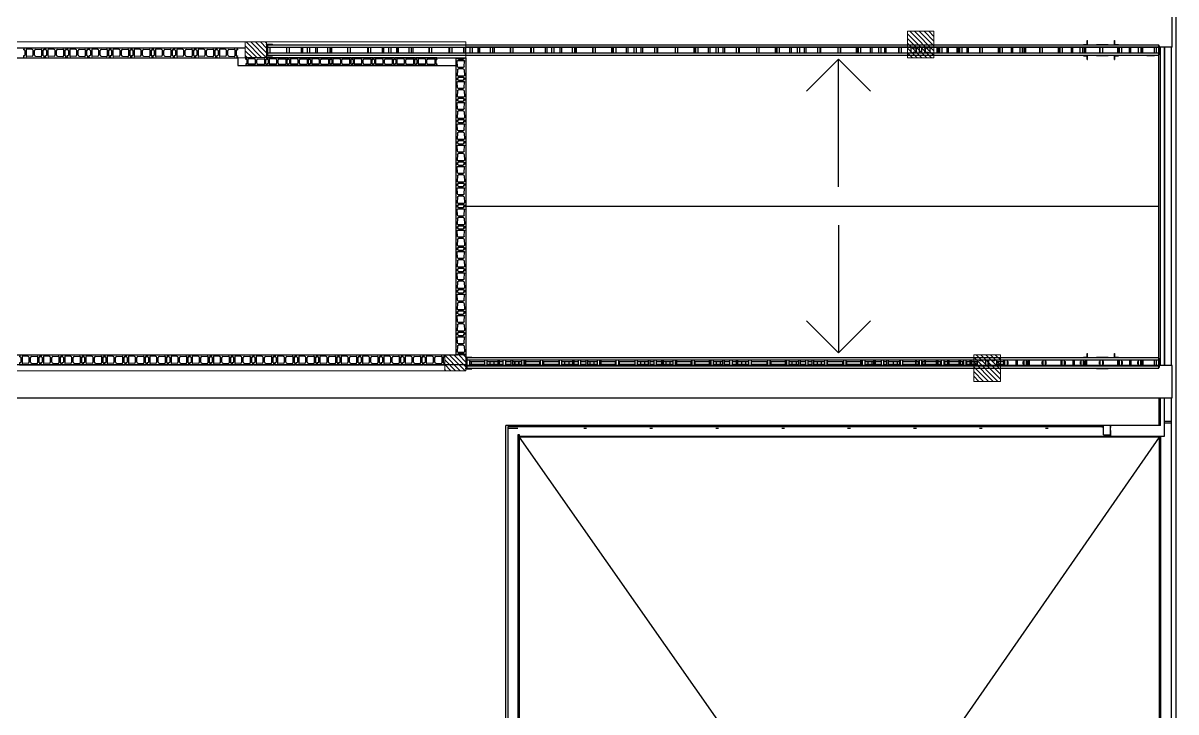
# Model space of a CAD drawing. Header units: millimetres. Extents: x 31.6 to 129.3, y 99 to 163.2.
# Drawn here: x 107.31 to 128.99, y 111.99 to 124.94 of the extents above; entities that cross this region are included whole.
import ezdxf

# ---------------------------------------------------------------- set-up
doc = ezdxf.new("R2010")
doc.units = ezdxf.units.MM
for name, color, linetype in [('ARQ - CARP', 253, 'Continuous'), ('BLOCK 014', 7, 'Continuous'), ('c-h', 7, 'Continuous'), ('muro', 7, 'Continuous')]:
    doc.layers.add(name, color=color, linetype=linetype)
doc.layers.add('VIGAS', color=7, linetype='Continuous', lineweight=9)

# ---------------------------------------------------------------- blocks, each defined once
blk = doc.blocks.new('BLOQUE H° 14X19X33 COMUN PLANTA')
for p, q in [((0, 0.14), (0, 0.132092)), ((0.39, 0.14), (0, 0.14)), ((0, 0.132092), (0, 0.132092)), ((0, 0.118434), (0, 0.110526)), ((0, 0.118434), (0, 0.118434)), ((0.011053, 0.110526), (0, 0.110526)), ((0, 0.029474), (0, 0.021566)), ((0.011053, 0.029474), (0, 0.029474)), ((0, 0.021566), (0, 0.021566)), ((0, 0.007908), (0, 0)), ((0, 0.007908), (0, 0.007908)), ((0.39, 0), (0, 0)), ((0.003684, 0.128408), (0.003684, 0.122118)), ((0.003684, 0.011592), (0.003684, 0.017882)), ((0.018421, 0.103158), (0.018421, 0.036842)), ((0.038421, 0.113815), (0.038421, 0.026185)), ((0.169455, 0.116715), (0.046175, 0.121173)), ((0.169455, 0.023285), (0.046175, 0.018827)), ((0.183421, 0.038002), (0.183421, 0.101998)), ((0.206579, 0.038002), (0.206579, 0.101998)), ((0.220545, 0.116715), (0.343825, 0.121173)), ((0.220545, 0.023285), (0.343825, 0.018827)), ((0.351579, 0.113815), (0.351579, 0.026185)), ((0.371579, 0.103158), (0.371579, 0.036842)), ((0.378947, 0.110526), (0.39, 0.110526)), ((0.378947, 0.029474), (0.39, 0.029474)), ((0.386316, 0.128408), (0.386316, 0.122118)), ((0.386316, 0.011592), (0.386316, 0.017882)), ((0.39, 0.14), (0.39, 0.132092)), ((0.39, 0.132092), (0.39, 0.132092)), ((0.39, 0.118434), (0.39, 0.110526)), ((0.39, 0.118434), (0.39, 0.118434)), ((0.39, 0.029474), (0.39, 0.021566)), ((0.39, 0.021566), (0.39, 0.021566)), ((0.39, 0.007908), (0.39, 0)), ((0.39, 0.007908), (0.39, 0.007908))]:
    blk.add_line(p, q)
for centre, radius, start, end in [((0, 0.128408), 0.003684, 0, 90), ((0, 0.122118), 0.003684, 270, 0), ((0, 0.017882), 0.003684, 0, 90), ((0, 0.011592), 0.003684, 270, 0), ((0.011053, 0.103158), 0.007368, 0, 90), ((0.011053, 0.036842), 0.007368, 270, 0), ((0.045789, 0.113815), 0.007368, 87.002127, 180), ((0.045789, 0.026185), 0.007368, 180, 272.997873), ((0.168684, 0.101998), 0.014737, 0, 87.002127), ((0.168684, 0.038002), 0.014737, 272.997873, 0), ((0.221316, 0.101998), 0.014737, 92.997873, 180), ((0.221316, 0.038002), 0.014737, 180, 267.002127), ((0.344211, 0.113815), 0.007368, 0, 92.997873), ((0.344211, 0.026185), 0.007368, 267.002127, 0), ((0.378947, 0.103158), 0.007368, 90, 180), ((0.378947, 0.036842), 0.007368, 180, 270), ((0.39, 0.128408), 0.003684, 90, 180), ((0.39, 0.122118), 0.003684, 180, 270), ((0.39, 0.017882), 0.003684, 90, 180), ((0.39, 0.011592), 0.003684, 180, 270)]:
    blk.add_arc(centre, radius, start, end)
blk = doc.blocks.new('BLOQUE H° 19X19X39 COMUN PLANTA')
for p, q in [((0, -0.010732), (0, 0)), ((0.39, 0), (0, 0)), ((0.39, -0.010732), (0.39, 0)), ((0, -0.010732), (0, -0.010732)), ((0, -0.04), (0, -0.029268)), ((0, -0.029268), (0, -0.029268)), ((0.015, -0.04), (0, -0.04)), ((0, -0.160732), (0, -0.15)), ((0.015, -0.15), (0, -0.15)), ((0, -0.160732), (0, -0.160732)), ((0, -0.19), (0, -0.179268)), ((0, -0.179268), (0, -0.179268)), ((0.39, -0.19), (0, -0.19)), ((0.005, -0.015732), (0.005, -0.024268)), ((0.005, -0.174268), (0.005, -0.165732)), ((0.025, -0.14), (0.025, -0.05)), ((0.05, -0.154463), (0.05, -0.035537)), ((0.163546, -0.031601), (0.060523, -0.025551)), ((0.163546, -0.158399), (0.060523, -0.164449)), ((0.1825, -0.051574), (0.1825, -0.138426)), ((0.2075, -0.051574), (0.2075, -0.138426)), ((0.226454, -0.031601), (0.329477, -0.025551)), ((0.226454, -0.158399), (0.329477, -0.164449)), ((0.34, -0.154463), (0.34, -0.035537)), ((0.365, -0.14), (0.365, -0.05)), ((0.375, -0.04), (0.39, -0.04)), ((0.375, -0.15), (0.39, -0.15)), ((0.385, -0.015732), (0.385, -0.024268)), ((0.385, -0.174268), (0.385, -0.165732)), ((0.39, -0.010732), (0.39, -0.010732)), ((0.39, -0.04), (0.39, -0.029268)), ((0.39, -0.029268), (0.39, -0.029268)), ((0.39, -0.160732), (0.39, -0.15)), ((0.39, -0.160732), (0.39, -0.160732)), ((0.39, -0.19), (0.39, -0.179268)), ((0.39, -0.179268), (0.39, -0.179268))]:
    blk.add_line(p, q)
for centre, radius, start, end in [((0, -0.015732), 0.005, 0, 90), ((0, -0.024268), 0.005, 270, 0), ((0, -0.165732), 0.005, 0, 90), ((0, -0.174268), 0.005, 270, 0), ((0.015, -0.05), 0.01, 0, 90), ((0.015, -0.14), 0.01, 270, 0), ((0.06, -0.035537), 0.01, 87.002127, 180), ((0.06, -0.154463), 0.01, 180, 272.997873), ((0.1625, -0.051574), 0.02, 0, 87.002127), ((0.1625, -0.138426), 0.02, 272.997873, 0), ((0.2275, -0.051574), 0.02, 92.997873, 180), ((0.2275, -0.138426), 0.02, 180, 267.002127), ((0.33, -0.035537), 0.01, 0, 92.997873), ((0.33, -0.154463), 0.01, 267.002127, 0), ((0.375, -0.05), 0.01, 90, 180), ((0.375, -0.14), 0.01, 180, 270), ((0.39, -0.015732), 0.005, 90, 180), ((0.39, -0.024268), 0.005, 180, 270), ((0.39, -0.165732), 0.005, 90, 180), ((0.39, -0.174268), 0.005, 180, 270)]:
    blk.add_arc(centre, radius, start, end)
blk = doc.blocks.new('V18-2')
for p, q in [((0.2, 0.0579), (0.31, 0.0579)), ((0.2, 0.05), (0.2, 0.0579)), ((0.2, 0.05), (0.31, 0.05)), ((0.225, 0.048), (13.23, 0.048)), ((0.225, -0.152), (0.225, 0.048)), ((0.225, 0.003), (13.23, 0.003)), ((0.27, -0.107), (0.27, 0.003)), ((0.305003, 0.048), (0.305003, 0.04804)), ((0.31, 0.05), (0.31, 0.0579)), ((0.455001, 0.048), (0.455001, 0.04804)), ((0.5525, -0.107), (0.5525, 0.003)), ((0.5975, -0.107), (0.5975, 0.003)), ((0.804315, -0.107), (0.804315, 0.003)), ((0.806537, -0.107), (0.806537, 0.003)), ((0.833886, -0.107), (0.833886, 0.003)), ((0.9025, -0.107), (0.9025, 0.003)), ((0.9475, -0.107), (0.9475, 0.003)), ((1.050456, -0.107), (1.050456, 0.003)), ((1.052678, -0.107), (1.052678, 0.003)), ((1.080027, -0.107), (1.080027, 0.003)), ((1.2525, -0.107), (1.2525, 0.003)), ((1.2975, -0.107), (1.2975, 0.003)), ((1.298819, -0.107), (1.298819, 0.003)), ((1.326168, -0.107), (1.326168, 0.003)), ((1.59, 0.048), (1.59, 0.04804)), ((1.5998, -0.107), (1.5998, 0.003)), ((1.6025, -0.107), (1.6025, 0.003)), ((1.6475, -0.107), (1.6475, 0.003)), ((1.77, 0.048), (1.77, 0.04804)), ((1.953927, -0.107), (1.953927, 0.003)), ((1.956103, -0.107), (1.956103, 0.003)), ((1.95875, -0.107), (1.95875, 0.003)), ((2.00375, -0.107), (2.00375, 0.003)), ((2.206908, -0.107), (2.206908, 0.003)), ((2.209084, -0.107), (2.209084, 0.003)), ((2.236949, -0.107), (2.236949, 0.003)), ((2.315, -0.107), (2.315, 0.003)), ((2.36, -0.107), (2.36, 0.003)), ((2.459889, -0.107), (2.459889, 0.003)), ((2.462065, -0.107), (2.462065, 0.003)), ((2.489929, -0.107), (2.489929, 0.003)), ((2.67125, -0.107), (2.67125, 0.003)), ((2.71625, -0.107), (2.71625, 0.003)), ((2.74291, -0.107), (2.74291, 0.003)), ((3.015, 0.048), (3.015, 0.04804)), ((3.0248, -0.107), (3.0248, 0.003)), ((3.0275, -0.107), (3.0275, 0.003)), ((3.0725, -0.107), (3.0725, 0.003)), ((3.195, 0.048), (3.195, 0.04804)), ((3.378927, -0.107), (3.378927, 0.003)), ((3.381103, -0.107), (3.381103, 0.003)), ((3.38375, -0.107), (3.38375, 0.003)), ((3.42875, -0.107), (3.42875, 0.003)), ((3.631908, -0.107), (3.631908, 0.003)), ((3.634084, -0.107), (3.634084, 0.003)), ((3.661949, -0.107), (3.661949, 0.003)), ((3.74, -0.107), (3.74, 0.003)), ((3.785, -0.107), (3.785, 0.003)), ((3.884889, -0.107), (3.884889, 0.003)), ((3.887065, -0.107), (3.887065, 0.003)), ((3.914929, -0.107), (3.914929, 0.003)), ((4.09625, -0.107), (4.09625, 0.003)), ((4.14125, -0.107), (4.14125, 0.003)), ((4.16791, -0.107), (4.16791, 0.003)), ((4.425, 0.048), (4.425, 0.04804)), ((4.4498, -0.107), (4.4498, 0.003)), ((4.4525, -0.107), (4.4525, 0.003)), ((4.4975, -0.107), (4.4975, 0.003)), ((4.525, 0.048), (4.525, 0.04804)), ((4.776612, -0.107), (4.776612, 0.003)), ((4.80454, -0.107), (4.80454, 0.003)), ((4.80671, -0.107), (4.80671, 0.003)), ((4.80875, -0.107), (4.80875, 0.003)), ((4.85375, -0.107), (4.85375, 0.003)), ((5.030909, -0.107), (5.030909, 0.003)), ((5.058838, -0.107), (5.058838, 0.003)), ((5.061008, -0.107), (5.061008, 0.003)), ((5.165, -0.107), (5.165, 0.003)), ((5.21, -0.107), (5.21, 0.003)), ((5.285206, -0.107), (5.285206, 0.003)), ((5.313135, -0.107), (5.313135, 0.003)), ((5.315305, -0.107), (5.315305, 0.003)), ((5.52125, -0.107), (5.52125, 0.003)), ((5.56625, -0.107), (5.56625, 0.003)), ((5.567432, -0.107), (5.567432, 0.003)), ((5.569602, -0.107), (5.569602, 0.003)), ((5.755, 0.048), (5.755, 0.04804)), ((5.8775, -0.107), (5.8775, 0.003)), ((5.9225, -0.107), (5.9225, 0.003)), ((5.9252, -0.107), (5.9252, 0.003)), ((5.935, 0.048), (5.935, 0.04804)), ((6.20709, -0.107), (6.20709, 0.003)), ((6.23375, -0.107), (6.23375, 0.003)), ((6.27875, -0.107), (6.27875, 0.003)), ((6.460071, -0.107), (6.460071, 0.003)), ((6.487935, -0.107), (6.487935, 0.003)), ((6.490111, -0.107), (6.490111, 0.003)), ((6.59, -0.107), (6.59, 0.003)), ((6.635, -0.107), (6.635, 0.003)), ((6.713051, -0.107), (6.713051, 0.003)), ((6.740916, -0.107), (6.740916, 0.003)), ((6.743092, -0.107), (6.743092, 0.003)), ((6.94625, -0.107), (6.94625, 0.003)), ((6.99125, -0.107), (6.99125, 0.003)), ((6.993897, -0.107), (6.993897, 0.003)), ((6.996073, -0.107), (6.996073, 0.003)), ((7.18, 0.048), (7.18, 0.04804)), ((7.3025, -0.107), (7.3025, 0.003)), ((7.3475, -0.107), (7.3475, 0.003)), ((7.3502, -0.107), (7.3502, 0.003)), ((7.36, 0.048), (7.36, 0.04804)), ((7.62369, -0.107), (7.62369, 0.003)), ((7.65083, -0.107), (7.65083, 0.003)), ((7.65307, -0.107), (7.65307, 0.003)), ((7.65875, -0.107), (7.65875, 0.003)), ((7.70375, -0.107), (7.70375, 0.003)), ((7.869385, -0.107), (7.869385, 0.003)), ((7.896526, -0.107), (7.896526, 0.003)), ((7.898766, -0.107), (7.898766, 0.003)), ((8.015, -0.107), (8.015, 0.003)), ((8.06, -0.107), (8.06, 0.003)), ((8.115081, -0.107), (8.115081, 0.003)), ((8.142222, -0.107), (8.142222, 0.003)), ((8.144461, -0.107), (8.144461, 0.003)), ((8.360777, -0.107), (8.360777, 0.003)), ((8.37125, -0.107), (8.37125, 0.003)), ((8.41625, -0.107), (8.41625, 0.003)), ((8.5, 0.048), (8.5, 0.04804)), ((8.6616, -0.107), (8.6616, 0.003)), ((8.668, -0.107), (8.668, 0.003)), ((8.6744, -0.0226), (8.6744, 0.003)), ((8.7275, -0.107), (8.7275, 0.003)), ((8.7725, -0.107), (8.7725, 0.003)), ((8.8256, -0.0226), (8.8256, 0.003)), ((8.832, -0.107), (8.832, 0.003)), ((8.8368, -0.107), (8.8368, 0.003)), ((8.8384, -0.107), (8.8384, 0.003)), ((8.87, 0.048), (8.87, 0.04804)), ((8.9784, 0.048), (8.9784, 0.04804)), ((9.049478, -0.107), (9.049478, 0.003)), ((9.074608, -0.107), (9.074608, 0.003)), ((9.077008, -0.107), (9.077008, 0.003)), ((9.144167, -0.107), (9.144167, 0.003)), ((9.189167, -0.107), (9.189167, 0.003)), ((9.260433, -0.107), (9.260433, 0.003)), ((9.285563, -0.107), (9.285563, 0.003)), ((9.287963, -0.107), (9.287963, 0.003)), ((9.471388, -0.107), (9.471388, 0.003)), ((9.496518, -0.107), (9.496518, 0.003)), ((9.498918, -0.107), (9.498918, 0.003)), ((9.560833, -0.107), (9.560833, 0.003)), ((9.605833, -0.107), (9.605833, 0.003)), ((9.682343, -0.107), (9.682343, 0.003)), ((9.707473, -0.107), (9.707473, 0.003)), ((9.709873, -0.107), (9.709873, 0.003)), ((9.82, -0.107), (9.82, 0.003)), ((9.853, 0.003), (9.853259, 0.000366)), ((9.853259, 0.000366), (9.854028, -0.002166)), ((9.855, 0.048), (9.855, 0.04804)), ((9.905972, -0.002166), (9.906741, 0.000366)), ((9.906741, 0.000366), (9.907, 0.003)), ((9.9775, -0.107), (9.9775, 0.003)), ((10.0225, -0.107), (10.0225, 0.003)), ((10.025, -0.107), (10.025, 0.003)), ((10.0298, -0.107), (10.0298, 0.003)), ((10.093, 0.003), (10.093259, 0.000366)), ((10.093259, 0.000366), (10.094028, -0.002166)), ((10.145, 0.048), (10.145, 0.04804)), ((10.145972, -0.002166), (10.146741, 0.000366)), ((10.146741, 0.000366), (10.147, 0.003)), ((10.18, -0.107), (10.18, 0.003)), ((10.314369, -0.107), (10.314369, 0.003)), ((10.316886, -0.107), (10.316886, 0.003)), ((10.335833, -0.107), (10.335833, 0.003)), ((10.380833, -0.107), (10.380833, 0.003)), ((10.543521, -0.107), (10.543521, 0.003)), ((10.546038, -0.107), (10.546038, 0.003)), ((10.569509, -0.107), (10.569509, 0.003)), ((10.694167, -0.107), (10.694167, 0.003)), ((10.739167, -0.107), (10.739167, 0.003)), ((10.772674, -0.107), (10.772674, 0.003)), ((10.77519, -0.107), (10.77519, 0.003)), ((10.798662, -0.107), (10.798662, 0.003)), ((11.04, 0.048), (11.04, 0.04804)), ((11.0525, -0.107), (11.0525, 0.003)), ((11.0975, -0.107), (11.0975, 0.003)), ((11.1, -0.107), (11.1, 0.003)), ((11.1048, -0.107), (11.1048, 0.003)), ((11.22, 0.048), (11.22, 0.04804)), ((11.389369, -0.107), (11.389369, 0.003)), ((11.391886, -0.107), (11.391886, 0.003)), ((11.410833, -0.107), (11.410833, 0.003)), ((11.455833, -0.107), (11.455833, 0.003)), ((11.618521, -0.107), (11.618521, 0.003)), ((11.621038, -0.107), (11.621038, 0.003)), ((11.644509, -0.107), (11.644509, 0.003)), ((11.769167, -0.107), (11.769167, 0.003)), ((11.812, 0.0544), (11.8816, 0.0544)), ((11.812, 0.048), (11.812, 0.0544)), ((11.814167, -0.107), (11.814167, 0.003)), ((11.847674, -0.107), (11.847674, 0.003)), ((11.85019, -0.107), (11.85019, 0.003)), ((11.873662, -0.107), (11.873662, 0.003)), ((11.8816, 0.0544), (11.8816, 0.124)), ((11.8816, 0.124), (11.888, 0.124)), ((11.888, 0.048), (11.888, 0.124)), ((12.056831, 0.04804), (12.056831, 0.05284)), ((12.056831, 0.05284), (12.276831, 0.05284)), ((12.115, 0.048), (12.115, 0.04804)), ((12.1275, -0.107), (12.1275, 0.003)), ((12.1725, -0.107), (12.1725, 0.003)), ((12.175, -0.107), (12.175, 0.003)), ((12.1798, -0.107), (12.1798, 0.003)), ((12.276831, 0.04804), (12.276831, 0.05284)), ((12.295, 0.048), (12.295, 0.04804)), ((12.392, 0.124), (12.3984, 0.124)), ((12.392, 0.048), (12.392, 0.124)), ((12.3984, 0.0544), (12.3984, 0.124)), ((12.3984, 0.0544), (12.468, 0.0544)), ((12.459978, -0.107), (12.459978, 0.003)), ((12.4625, -0.107), (12.4625, 0.003)), ((12.468, 0.048), (12.468, 0.0544)), ((12.485896, -0.107), (12.485896, 0.003)), ((12.4875, -0.107), (12.4875, 0.003)), ((12.5325, -0.107), (12.5325, 0.003)), ((12.682855, -0.107), (12.682855, 0.003)), ((12.685377, -0.107), (12.685377, 0.003)), ((12.708772, -0.107), (12.708772, 0.003)), ((12.8475, -0.107), (12.8475, 0.003)), ((12.8925, -0.107), (12.8925, 0.003)), ((12.905732, -0.107), (12.905732, 0.003)), ((12.908253, -0.107), (12.908253, 0.003)), ((12.931649, -0.107), (12.931649, 0.003)), ((12.999999, 0.048), (13.000006, 0.048002)), ((13.13, 0.048), (13.13, 0.048002)), ((13.149997, 0.048), (13.149997, 0.048002)), ((13.15, -0.107), (13.15, 0.003)), ((13.185, -0.107), (13.185, 0.003)), ((13.23, -0.152), (13.23, 0.048)), ((13.23, 0.029), (13.2395, 0.029)), ((13.2395, -0.131), (13.2395, 0.029)), ((0.2, -0.154), (0.31, -0.154)), ((0.2, -0.1619), (0.2, -0.154)), ((0.2, -0.1619), (0.31, -0.1619)), ((0.225, -0.107), (13.23, -0.107)), ((0.225, -0.152), (13.23, -0.152)), ((0.27, -0.028), (0.5525, -0.028)), ((0.27, -0.076), (0.5525, -0.076)), ((0.305003, -0.15204), (0.305003, -0.152)), ((0.307397, -0.076), (0.307397, -0.028)), ((0.31, -0.1619), (0.31, -0.154)), ((0.455001, -0.15204), (0.455001, -0.152)), ((0.5975, -0.028), (0.804315, -0.028)), ((0.5975, -0.076), (0.804315, -0.076)), ((0.653667, -0.076), (0.653667, -0.028)), ((0.729667, -0.076), (0.729667, -0.028)), ((0.833886, -0.028), (0.9025, -0.028)), ((0.833886, -0.076), (0.9025, -0.076)), ((0.9475, -0.028), (1.050456, -0.028)), ((0.9475, -0.076), (1.050456, -0.076)), ((1.080027, -0.028), (1.2525, -0.028)), ((1.080027, -0.076), (1.2525, -0.076)), ((1.120333, -0.076), (1.120333, -0.028)), ((1.123333, -0.076), (1.123333, -0.028)), ((1.196333, -0.076), (1.196333, -0.028)), ((1.199333, -0.076), (1.199333, -0.028)), ((1.326168, -0.028), (1.5998, -0.028)), ((1.326168, -0.076), (1.5998, -0.076)), ((1.587003, -0.076), (1.587003, -0.028)), ((1.59, -0.15204), (1.59, -0.152)), ((1.6475, -0.028), (1.953927, -0.028)), ((1.6475, -0.076), (1.953927, -0.076)), ((1.663003, -0.076), (1.663003, -0.028)), ((1.77, -0.15204), (1.77, -0.152)), ((2.00375, -0.028), (2.206908, -0.028)), ((2.00375, -0.076), (2.206908, -0.076)), ((2.062, -0.076), (2.062, -0.028)), ((2.138, -0.076), (2.138, -0.028)), ((2.236949, -0.028), (2.315, -0.028)), ((2.236949, -0.076), (2.315, -0.076)), ((2.36, -0.028), (2.459889, -0.028)), ((2.36, -0.076), (2.459889, -0.076)), ((2.489929, -0.028), (2.67125, -0.028)), ((2.489929, -0.076), (2.67125, -0.076)), ((2.537, -0.076), (2.537, -0.028)), ((2.613, -0.076), (2.613, -0.028)), ((2.74291, -0.028), (3.0248, -0.028)), ((2.74291, -0.076), (3.0248, -0.076)), ((3.012003, -0.076), (3.012003, -0.028)), ((3.015, -0.15204), (3.015, -0.152)), ((3.0725, -0.028), (3.378927, -0.028)), ((3.0725, -0.076), (3.378927, -0.076)), ((3.088003, -0.076), (3.088003, -0.028)), ((3.195, -0.15204), (3.195, -0.152)), ((3.42875, -0.028), (3.631908, -0.028)), ((3.42875, -0.076), (3.631908, -0.076)), ((3.487, -0.076), (3.487, -0.028)), ((3.563, -0.076), (3.563, -0.028)), ((3.661949, -0.028), (3.74, -0.028)), ((3.661949, -0.076), (3.74, -0.076)), ((3.785, -0.028), (3.884889, -0.028)), ((3.785, -0.076), (3.884889, -0.076)), ((3.914929, -0.028), (4.09625, -0.028)), ((3.914929, -0.076), (4.09625, -0.076)), ((3.962, -0.076), (3.962, -0.028)), ((4.038, -0.076), (4.038, -0.028)), ((4.16791, -0.028), (4.4498, -0.028)), ((4.16791, -0.076), (4.4498, -0.076)), ((4.425, -0.15204), (4.425, -0.152)), ((4.437003, -0.076), (4.437003, -0.028)), ((4.4975, -0.028), (4.776612, -0.028)), ((4.4975, -0.076), (4.776612, -0.076)), ((4.513003, -0.076), (4.513003, -0.028)), ((4.525, -0.15204), (4.525, -0.152)), ((4.80671, -0.028), (4.80875, -0.028)), ((4.80671, -0.076), (4.80875, -0.076)), ((4.85375, -0.028), (5.030909, -0.028)), ((4.85375, -0.076), (5.030909, -0.076)), ((4.912, -0.076), (4.912, -0.028)), ((4.988, -0.076), (4.988, -0.028)), ((5.061008, -0.028), (5.165, -0.028)), ((5.061008, -0.076), (5.165, -0.076)), ((5.21, -0.028), (5.285206, -0.028)), ((5.21, -0.076), (5.285206, -0.076)), ((5.315305, -0.028), (5.52125, -0.028)), ((5.315305, -0.076), (5.52125, -0.076)), ((5.387, -0.076), (5.387, -0.028)), ((5.463, -0.076), (5.463, -0.028)), ((5.569602, -0.028), (5.8775, -0.028)), ((5.569602, -0.076), (5.8775, -0.076)), ((5.755, -0.15204), (5.755, -0.152)), ((5.862003, -0.076), (5.862003, -0.028)), ((5.9252, -0.028), (6.20709, -0.028)), ((5.9252, -0.076), (6.20709, -0.076)), ((5.935, -0.15204), (5.935, -0.152)), ((5.938003, -0.076), (5.938003, -0.028)), ((6.27875, -0.028), (6.460071, -0.028)), ((6.27875, -0.076), (6.460071, -0.076)), ((6.337, -0.076), (6.337, -0.028)), ((6.413, -0.076), (6.413, -0.028)), ((6.490111, -0.028), (6.59, -0.028)), ((6.490111, -0.076), (6.59, -0.076)), ((6.635, -0.028), (6.713051, -0.028)), ((6.635, -0.076), (6.713051, -0.076)), ((6.743092, -0.028), (6.94625, -0.028)), ((6.743092, -0.076), (6.94625, -0.076)), ((6.812, -0.076), (6.812, -0.028)), ((6.888, -0.076), (6.888, -0.028)), ((6.996073, -0.028), (7.3025, -0.028)), ((6.996073, -0.076), (7.3025, -0.076)), ((7.18, -0.15204), (7.18, -0.152)), ((7.287003, -0.076), (7.287003, -0.028)), ((7.3502, -0.028), (7.62369, -0.028)), ((7.3502, -0.076), (7.62369, -0.076)), ((7.36, -0.15204), (7.36, -0.152)), ((7.363003, -0.076), (7.363003, -0.028)), ((7.65307, -0.028), (7.65875, -0.028)), ((7.65307, -0.076), (7.65875, -0.076)), ((7.70375, -0.028), (7.869385, -0.028)), ((7.70375, -0.076), (7.869385, -0.076)), ((7.762, -0.076), (7.762, -0.028)), ((7.838, -0.076), (7.838, -0.028)), ((7.898766, -0.028), (8.015, -0.028)), ((7.898766, -0.076), (8.015, -0.076)), ((8.06, -0.028), (8.115081, -0.028)), ((8.06, -0.076), (8.115081, -0.076)), ((8.144461, -0.028), (8.360777, -0.028)), ((8.144461, -0.076), (8.360777, -0.076)), ((8.237, -0.076), (8.237, -0.028)), ((8.313, -0.076), (8.313, -0.028)), ((8.41625, -0.028), (8.6616, -0.028)), ((8.41625, -0.076), (8.6616, -0.076)), ((8.5, -0.15204), (8.5, -0.152)), ((8.668, -0.0226), (8.6744, -0.0226)), ((8.668, -0.028), (8.7275, -0.028)), ((8.668, -0.076), (8.7275, -0.076)), ((8.668, -0.0814), (8.6744, -0.0814)), ((8.6744, -0.107), (8.6744, -0.0814)), ((8.712003, -0.076), (8.712003, -0.028)), ((8.7725, -0.028), (8.832, -0.028)), ((8.7725, -0.076), (8.832, -0.076)), ((8.788003, -0.076), (8.788003, -0.028)), ((8.8256, -0.0226), (8.832, -0.0226)), ((8.8256, -0.0814), (8.832, -0.0814)), ((8.8256, -0.107), (8.8256, -0.0814)), ((8.8384, -0.028), (9.049478, -0.028)), ((8.8384, -0.076), (9.049478, -0.076)), ((9.077008, -0.028), (9.144167, -0.028)), ((9.077008, -0.076), (9.144167, -0.076)), ((9.128667, -0.076), (9.128667, -0.028)), ((9.189167, -0.028), (9.260433, -0.028)), ((9.189167, -0.076), (9.260433, -0.076)), ((9.204667, -0.076), (9.204667, -0.028)), ((9.287963, -0.028), (9.471388, -0.028)), ((9.287963, -0.076), (9.471388, -0.076)), ((9.498918, -0.028), (9.560833, -0.028)), ((9.498918, -0.076), (9.560833, -0.076)), ((9.545333, -0.076), (9.545333, -0.028)), ((9.605833, -0.028), (9.682343, -0.028)), ((9.605833, -0.076), (9.682343, -0.076)), ((9.621333, -0.076), (9.621333, -0.028)), ((9.709873, -0.028), (9.82, -0.028)), ((9.709873, -0.076), (9.82, -0.076)), ((9.811997, -0.076), (9.811997, -0.028)), ((9.853, -0.107), (9.853259, -0.104366)), ((9.853259, -0.104366), (9.854028, -0.101834)), ((9.854028, -0.002166), (9.855275, -0.0045)), ((9.854028, -0.101834), (9.855275, -0.0995)), ((9.855275, -0.0045), (9.856954, -0.006546)), ((9.855275, -0.0995), (9.856954, -0.097454)), ((9.856954, -0.006546), (9.859, -0.008225)), ((9.856954, -0.097454), (9.859, -0.095775)), ((9.859, -0.008225), (9.861334, -0.009472)), ((9.859, -0.095775), (9.861334, -0.094528)), ((9.861334, -0.009472), (9.863866, -0.010241)), ((9.861334, -0.094528), (9.863866, -0.093759)), ((9.863866, -0.010241), (9.8665, -0.0105)), ((9.863866, -0.093759), (9.8665, -0.0935)), ((9.8665, -0.0105), (9.8935, -0.0105)), ((9.8665, -0.0935), (9.8935, -0.0935)), ((9.8935, -0.0105), (9.896134, -0.010241)), ((9.8935, -0.0935), (9.896134, -0.093759)), ((9.896134, -0.010241), (9.898666, -0.009472)), ((9.896134, -0.093759), (9.898666, -0.094528)), ((9.898666, -0.009472), (9.901, -0.008225)), ((9.898666, -0.094528), (9.901, -0.095775)), ((9.901, -0.008225), (9.903046, -0.006546)), ((9.901, -0.095775), (9.903046, -0.097454)), ((9.903046, -0.006546), (9.904725, -0.0045)), ((9.903046, -0.097454), (9.904725, -0.0995)), ((9.904725, -0.0045), (9.905972, -0.002166)), ((9.904725, -0.0995), (9.905972, -0.101834)), ((9.905972, -0.101834), (9.906741, -0.104366)), ((9.906741, -0.104366), (9.907, -0.107)), ((10.0225, -0.0034), (10.025, -0.0034)), ((10.0225, -0.1006), (10.025, -0.1006)), ((10.093, -0.107), (10.093259, -0.104366)), ((10.093259, -0.104366), (10.094028, -0.101834)), ((10.094028, -0.002166), (10.095275, -0.0045)), ((10.094028, -0.101834), (10.095275, -0.0995)), ((10.095275, -0.0045), (10.096954, -0.006546)), ((10.095275, -0.0995), (10.096954, -0.097454)), ((10.096954, -0.006546), (10.099, -0.008225)), ((10.096954, -0.097454), (10.099, -0.095775)), ((10.099, -0.008225), (10.101334, -0.009472)), ((10.099, -0.095775), (10.101334, -0.094528)), ((10.101334, -0.009472), (10.103866, -0.010241)), ((10.101334, -0.094528), (10.103866, -0.093759)), ((10.103866, -0.010241), (10.1065, -0.0105)), ((10.103866, -0.093759), (10.1065, -0.0935)), ((10.1065, -0.0105), (10.1335, -0.0105)), ((10.1065, -0.0935), (10.1335, -0.0935)), ((10.1335, -0.0105), (10.136134, -0.010241)), ((10.1335, -0.0935), (10.136134, -0.093759)), ((10.136134, -0.010241), (10.138666, -0.009472)), ((10.136134, -0.093759), (10.138666, -0.094528)), ((10.138666, -0.009472), (10.141, -0.008225)), ((10.138666, -0.094528), (10.141, -0.095775)), ((10.141, -0.008225), (10.143046, -0.006546)), ((10.141, -0.095775), (10.143046, -0.097454)), ((10.143046, -0.006546), (10.144725, -0.0045)), ((10.143046, -0.097454), (10.144725, -0.0995)), ((10.144725, -0.0045), (10.145972, -0.002166)), ((10.144725, -0.0995), (10.145972, -0.101834)), ((10.145, -0.15204), (10.145, -0.152)), ((10.145972, -0.101834), (10.146741, -0.104366)), ((10.146741, -0.104366), (10.147, -0.107)), ((10.18, -0.028), (10.314369, -0.028)), ((10.18, -0.076), (10.314369, -0.076)), ((10.187997, -0.076), (10.187997, -0.028)), ((10.380833, -0.028), (10.396333, -0.028)), ((10.380833, -0.076), (10.396333, -0.076)), ((10.396333, -0.076), (10.396333, -0.028)), ((10.678667, -0.028), (10.694167, -0.028)), ((10.678667, -0.076), (10.678667, -0.028)), ((10.678667, -0.076), (10.694167, -0.076)), ((10.739167, -0.028), (10.754667, -0.028)), ((10.739167, -0.076), (10.754667, -0.076)), ((10.754667, -0.076), (10.754667, -0.028)), ((11.037003, -0.076), (11.037003, -0.028)), ((11.037003, -0.028), (11.0525, -0.028)), ((11.037003, -0.076), (11.0525, -0.076)), ((11.04, -0.15204), (11.04, -0.152)), ((11.0975, -0.0034), (11.1, -0.0034)), ((11.0975, -0.028), (11.1, -0.028)), ((11.0975, -0.076), (11.1, -0.076)), ((11.0975, -0.1006), (11.1, -0.1006)), ((11.1048, -0.028), (11.113003, -0.028)), ((11.1048, -0.076), (11.113003, -0.076)), ((11.113003, -0.076), (11.113003, -0.028)), ((11.22, -0.15204), (11.22, -0.152)), ((11.455833, -0.028), (11.471333, -0.028)), ((11.455833, -0.076), (11.471333, -0.076)), ((11.471333, -0.076), (11.471333, -0.028)), ((11.753667, -0.028), (11.769167, -0.028)), ((11.753667, -0.076), (11.753667, -0.028)), ((11.753667, -0.076), (11.769167, -0.076)), ((11.814167, -0.028), (11.829667, -0.028)), ((11.814167, -0.076), (11.829667, -0.076)), ((11.829667, -0.076), (11.829667, -0.028)), ((12.056831, -0.15684), (12.056831, -0.15204)), ((12.056831, -0.15684), (12.276831, -0.15684)), ((12.112003, -0.076), (12.112003, -0.028)), ((12.112003, -0.028), (12.1275, -0.028)), ((12.112003, -0.076), (12.1275, -0.076)), ((12.115, -0.15204), (12.115, -0.152)), ((12.1725, -0.0034), (12.175, -0.0034)), ((12.1725, -0.028), (12.175, -0.028)), ((12.1725, -0.076), (12.175, -0.076)), ((12.1725, -0.1006), (12.175, -0.1006)), ((12.1798, -0.028), (12.188003, -0.028)), ((12.1798, -0.076), (12.188003, -0.076)), ((12.188003, -0.076), (12.188003, -0.028)), ((12.276831, -0.15684), (12.276831, -0.15204)), ((12.295, -0.15204), (12.295, -0.152)), ((12.485896, -0.028), (12.4875, -0.028)), ((12.485896, -0.076), (12.4875, -0.076)), ((12.5325, -0.028), (12.548, -0.028)), ((12.5325, -0.076), (12.548, -0.076)), ((12.548, -0.076), (12.548, -0.028)), ((12.832, -0.076), (12.832, -0.028)), ((12.832, -0.028), (12.8475, -0.028)), ((12.832, -0.076), (12.8475, -0.076)), ((12.8925, -0.028), (12.905732, -0.028)), ((12.8925, -0.076), (12.905732, -0.076)), ((12.999999, -0.152078), (13.000006, -0.152)), ((13.000006, -0.152078), (13.149997, -0.152078)), ((13.13, -0.152078), (13.13, -0.152)), ((13.149997, -0.152078), (13.149997, -0.152)), ((13.23, -0.131), (13.2395, -0.131))]:
    blk.add_line(p, q)
blk = doc.blocks.new('V18-1')
for p, q in [((15.6316, 0.1544), (15.6316, 0.224)), ((15.6316, 0.224), (15.638, 0.224)), ((15.638, 0.14804), (15.638, 0.224)), ((16.142, 0.14804), (16.142, 0.224)), ((16.142, 0.224), (16.1484, 0.224)), ((16.1484, 0.1544), (16.1484, 0.224)), ((0.2, 0.1579), (0.31, 0.1579)), ((0.2, 0.15), (0.2, 0.1579)), ((0.2, 0.15), (0.31, 0.15)), ((0.225, 0.148), (16.98, 0.148)), ((0.225, -0.052), (0.225, 0.148)), ((0.225, 0.103), (16.98, 0.103)), ((0.27, -0.007), (0.27, 0.103)), ((0.305003, 0.148), (0.305003, 0.14804)), ((0.31, 0.15), (0.31, 0.1579)), ((0.455001, 0.148), (0.455001, 0.14804)), ((0.583142, -0.007), (0.583142, 0.103)), ((0.585, -0.007), (0.585, 0.103)), ((0.63, -0.007), (0.63, 0.103)), ((0.855044, -0.007), (0.855044, 0.103)), ((0.857149, -0.007), (0.857149, 0.103)), ((0.885771, -0.007), (0.885771, 0.103)), ((0.9675, -0.007), (0.9675, 0.103)), ((1.0125, -0.007), (1.0125, 0.103)), ((1.126946, -0.007), (1.126946, 0.103)), ((1.129051, -0.007), (1.129051, 0.103)), ((1.157673, -0.007), (1.157673, 0.103)), ((1.35, -0.007), (1.35, 0.103)), ((1.395, -0.007), (1.395, 0.103)), ((1.398848, -0.007), (1.398848, 0.103)), ((1.400953, -0.007), (1.400953, 0.103)), ((1.429575, -0.007), (1.429575, 0.103)), ((1.61, 0.148), (1.61, 0.14804)), ((1.72, 0.148), (1.72, 0.14804)), ((1.7298, -0.007), (1.7298, 0.103)), ((1.732, -0.007), (1.732, 0.103)), ((1.777, -0.007), (1.777, 0.103)), ((1.9, 0.148), (1.9, 0.14804)), ((2.104115, -0.007), (2.104115, 0.103)), ((2.106199, -0.007), (2.106199, 0.103)), ((2.115, -0.007), (2.115, 0.103)), ((2.16, -0.007), (2.16, 0.103)), ((2.378079, -0.007), (2.378079, 0.103)), ((2.380162, -0.007), (2.380162, 0.103)), ((2.409001, -0.007), (2.409001, 0.103)), ((2.4975, -0.007), (2.4975, 0.103)), ((2.5425, -0.007), (2.5425, 0.103)), ((2.652043, -0.007), (2.652043, 0.103)), ((2.654126, -0.007), (2.654126, 0.103)), ((2.682965, -0.007), (2.682965, 0.103)), ((2.88, -0.007), (2.88, 0.103)), ((2.925, -0.007), (2.925, 0.103)), ((2.926006, -0.007), (2.926006, 0.103)), ((2.92809, -0.007), (2.92809, 0.103)), ((2.956929, -0.007), (2.956929, 0.103)), ((3.14, 0.148), (3.14, 0.14804)), ((3.25, 0.148), (3.25, 0.14804)), ((3.2598, -0.007), (3.2598, 0.103)), ((3.262, -0.007), (3.262, 0.103)), ((3.307, -0.007), (3.307, 0.103)), ((3.43, 0.148), (3.43, 0.14804)), ((3.634115, -0.007), (3.634115, 0.103)), ((3.636198, -0.007), (3.636198, 0.103)), ((3.645, -0.007), (3.645, 0.103)), ((3.69, -0.007), (3.69, 0.103)), ((3.908079, -0.007), (3.908079, 0.103)), ((3.910162, -0.007), (3.910162, 0.103)), ((3.939001, -0.007), (3.939001, 0.103)), ((4.0275, -0.007), (4.0275, 0.103)), ((4.0725, -0.007), (4.0725, 0.103)), ((4.182043, -0.007), (4.182043, 0.103)), ((4.184126, -0.007), (4.184126, 0.103)), ((4.212965, -0.007), (4.212965, 0.103)), ((4.41, -0.007), (4.41, 0.103)), ((4.455, -0.007), (4.455, 0.103)), ((4.456007, -0.007), (4.456007, 0.103)), ((4.45809, -0.007), (4.45809, 0.103)), ((4.486929, -0.007), (4.486929, 0.103)), ((4.67, 0.148), (4.67, 0.14804)), ((4.78, 0.148), (4.78, 0.14804)), ((4.7898, -0.007), (4.7898, 0.103)), ((4.792, -0.007), (4.792, 0.103)), ((4.837, -0.007), (4.837, 0.103)), ((4.96, 0.148), (4.96, 0.14804)), ((5.168653, -0.007), (5.168653, 0.103)), ((5.170722, -0.007), (5.170722, 0.103)), ((5.1795, -0.007), (5.1795, 0.103)), ((5.2245, -0.007), (5.2245, 0.103)), ((5.445508, -0.007), (5.445508, 0.103)), ((5.447578, -0.007), (5.447578, 0.103)), ((5.47656, -0.007), (5.47656, 0.103)), ((5.5665, -0.007), (5.5665, 0.103)), ((5.6115, -0.007), (5.6115, 0.103)), ((5.722364, -0.007), (5.722364, 0.103)), ((5.724433, -0.007), (5.724433, 0.103)), ((5.753416, -0.007), (5.753416, 0.103)), ((5.9535, -0.007), (5.9535, 0.103)), ((5.9985, -0.007), (5.9985, 0.103)), ((5.999219, -0.007), (5.999219, 0.103)), ((6.001289, -0.007), (6.001289, 0.103)), ((6.030271, -0.007), (6.030271, 0.103)), ((6.213, 0.148), (6.213, 0.14804)), ((6.313, 0.148), (6.313, 0.14804)), ((6.3378, -0.007), (6.3378, 0.103)), ((6.34, -0.007), (6.34, 0.103)), ((6.385, -0.007), (6.385, 0.103)), ((6.413, 0.148), (6.413, 0.14804)), ((6.513, 0.148), (6.513, 0.14804)), ((6.690291, -0.007), (6.690291, 0.103)), ((6.719328, -0.007), (6.719328, 0.103)), ((6.721392, -0.007), (6.721392, 0.103)), ((6.7275, -0.007), (6.7275, 0.103)), ((6.7725, -0.007), (6.7725, 0.103)), ((6.968437, -0.007), (6.968437, 0.103)), ((6.997474, -0.007), (6.997474, 0.103)), ((6.999539, -0.007), (6.999539, 0.103)), ((7.1145, -0.007), (7.1145, 0.103)), ((7.1595, -0.007), (7.1595, 0.103)), ((7.246584, -0.007), (7.246584, 0.103)), ((7.275621, -0.007), (7.275621, 0.103)), ((7.277685, -0.007), (7.277685, 0.103)), ((7.5015, -0.007), (7.5015, 0.103)), ((7.5465, -0.007), (7.5465, 0.103)), ((7.553767, -0.007), (7.553767, 0.103)), ((7.555832, -0.007), (7.555832, 0.103)), ((7.766, 0.148), (7.766, 0.14804)), ((7.888, -0.007), (7.888, 0.103)), ((7.933, -0.007), (7.933, 0.103)), ((7.9362, -0.007), (7.9362, 0.103)), ((7.946, 0.148), (7.946, 0.14804)), ((8.056, 0.148), (8.056, 0.14804)), ((8.239071, -0.007), (8.239071, 0.103)), ((8.26791, -0.007), (8.26791, 0.103)), ((8.269993, -0.007), (8.269993, 0.103)), ((8.271, -0.007), (8.271, 0.103)), ((8.316, -0.007), (8.316, 0.103)), ((8.513035, -0.007), (8.513035, 0.103)), ((8.541874, -0.007), (8.541874, 0.103)), ((8.543957, -0.007), (8.543957, 0.103)), ((8.6535, -0.007), (8.6535, 0.103)), ((8.6985, -0.007), (8.6985, 0.103)), ((8.786999, -0.007), (8.786999, 0.103)), ((8.815838, -0.007), (8.815838, 0.103)), ((8.817921, -0.007), (8.817921, 0.103)), ((9.036, -0.007), (9.036, 0.103)), ((9.081, -0.007), (9.081, 0.103)), ((9.089802, -0.007), (9.089802, 0.103)), ((9.091885, -0.007), (9.091885, 0.103)), ((9.296, 0.148), (9.296, 0.14804)), ((9.418, -0.007), (9.418, 0.103)), ((9.463, -0.007), (9.463, 0.103)), ((9.4662, -0.007), (9.4662, 0.103)), ((9.476, 0.148), (9.476, 0.14804)), ((9.586, 0.148), (9.586, 0.14804)), ((9.769071, -0.007), (9.769071, 0.103)), ((9.79791, -0.007), (9.79791, 0.103)), ((9.799994, -0.007), (9.799994, 0.103)), ((9.801, -0.007), (9.801, 0.103)), ((9.846, -0.007), (9.846, 0.103)), ((10.043035, -0.007), (10.043035, 0.103)), ((10.071874, -0.007), (10.071874, 0.103)), ((10.073957, -0.007), (10.073957, 0.103)), ((10.1835, -0.007), (10.1835, 0.103)), ((10.2285, -0.007), (10.2285, 0.103)), ((10.316999, -0.007), (10.316999, 0.103)), ((10.345838, -0.007), (10.345838, 0.103)), ((10.347921, -0.007), (10.347921, 0.103)), ((10.566, -0.007), (10.566, 0.103)), ((10.611, -0.007), (10.611, 0.103)), ((10.619801, -0.007), (10.619801, 0.103)), ((10.621885, -0.007), (10.621885, 0.103)), ((10.826, 0.148), (10.826, 0.14804)), ((10.948, -0.007), (10.948, 0.103)), ((10.993, -0.007), (10.993, 0.103)), ((10.9962, -0.007), (10.9962, 0.103)), ((11.006, 0.148), (11.006, 0.14804)), ((11.116, 0.148), (11.116, 0.14804)), ((11.290942, -0.007), (11.290942, 0.103)), ((11.319137, -0.007), (11.319137, 0.103)), ((11.321282, -0.007), (11.321282, 0.103)), ((11.331, -0.007), (11.331, 0.103)), ((11.376, -0.007), (11.376, 0.103)), ((11.557306, -0.007), (11.557306, 0.103)), ((11.585501, -0.007), (11.585501, 0.103)), ((11.587646, -0.007), (11.587646, 0.103)), ((11.7135, -0.007), (11.7135, 0.103)), ((11.7585, -0.007), (11.7585, 0.103)), ((11.823671, -0.007), (11.823671, 0.103)), ((11.851865, -0.007), (11.851865, 0.103)), ((11.85401, -0.007), (11.85401, 0.103)), ((12.090035, -0.007), (12.090035, 0.103)), ((12.096, -0.007), (12.096, 0.103)), ((12.141, -0.007), (12.141, 0.103)), ((12.251, 0.148), (12.251, 0.14804)), ((12.321, -0.007), (12.321, 0.103)), ((12.354, 0.103), (12.354259, 0.100366)), ((12.354259, 0.100366), (12.355028, 0.097834)), ((12.355028, 0.097834), (12.356275, 0.0955)), ((12.355028, -0.001834), (12.356275, 0.0005)), ((12.356275, 0.0955), (12.357954, 0.093454)), ((12.356275, 0.0005), (12.357954, 0.002546)), ((12.357954, 0.093454), (12.36, 0.091775)), ((12.357954, 0.002546), (12.36, 0.004225)), ((12.36, 0.091775), (12.362334, 0.090528)), ((12.36, 0.004225), (12.362334, 0.005472)), ((12.362334, 0.090528), (12.364866, 0.089759)), ((12.362334, 0.005472), (12.364866, 0.006241)), ((12.364866, 0.089759), (12.3675, 0.0895)), ((12.364866, 0.006241), (12.3675, 0.0065)), ((12.3675, 0.0895), (12.3945, 0.0895)), ((12.3675, 0.0065), (12.3945, 0.0065)), ((12.3945, 0.0895), (12.397134, 0.089759)), ((12.3945, 0.0065), (12.397134, 0.006241)), ((12.397134, 0.089759), (12.399666, 0.090528)), ((12.397134, 0.006241), (12.399666, 0.005472)), ((12.399666, 0.090528), (12.402, 0.091775)), ((12.399666, 0.005472), (12.402, 0.004225)), ((12.402, 0.091775), (12.404046, 0.093454)), ((12.402, 0.004225), (12.404046, 0.002546)), ((12.404046, 0.093454), (12.405725, 0.0955)), ((12.404046, 0.002546), (12.405725, 0.0005)), ((12.405725, 0.0955), (12.406972, 0.097834)), ((12.405725, 0.0005), (12.406972, -0.001834)), ((12.406972, 0.097834), (12.407741, 0.100366)), ((12.407741, 0.100366), (12.408, 0.103)), ((12.4126, -0.007), (12.4126, 0.103)), ((12.4142, -0.007), (12.4142, 0.103)), ((12.419, -0.007), (12.419, 0.103)), ((12.419, 0.079), (12.4254, 0.079)), ((12.419, 0.017), (12.4254, 0.017)), ((12.4254, 0.079), (12.4254, 0.103)), ((12.4254, -0.007), (12.4254, 0.017)), ((12.478, -0.007), (12.478, 0.103)), ((12.523, -0.007), (12.523, 0.103)), ((12.5766, 0.079), (12.5766, 0.103)), ((12.5766, 0.079), (12.583, 0.079)), ((12.5766, 0.017), (12.583, 0.017)), ((12.5766, -0.007), (12.5766, 0.017)), ((12.583, -0.007), (12.583, 0.103)), ((12.5878, -0.007), (12.5878, 0.103)), ((12.5894, -0.007), (12.5894, 0.103)), ((12.594, 0.103), (12.594259, 0.100366)), ((12.594259, 0.100366), (12.595028, 0.097834)), ((12.595028, 0.097834), (12.596275, 0.0955)), ((12.595028, -0.001834), (12.596275, 0.0005)), ((12.596275, 0.0955), (12.597954, 0.093454)), ((12.596275, 0.0005), (12.597954, 0.002546)), ((12.597954, 0.093454), (12.6, 0.091775)), ((12.597954, 0.002546), (12.6, 0.004225)), ((12.6, 0.091775), (12.602334, 0.090528)), ((12.6, 0.004225), (12.602334, 0.005472)), ((12.602334, 0.090528), (12.604866, 0.089759)), ((12.602334, 0.005472), (12.604866, 0.006241)), ((12.604866, 0.089759), (12.6075, 0.0895)), ((12.604866, 0.006241), (12.6075, 0.0065)), ((12.6075, 0.0895), (12.6345, 0.0895)), ((12.6075, 0.0065), (12.6345, 0.0065)), ((12.6345, 0.0895), (12.637134, 0.089759)), ((12.6345, 0.0065), (12.637134, 0.006241)), ((12.637134, 0.089759), (12.639666, 0.090528)), ((12.637134, 0.006241), (12.639666, 0.005472)), ((12.639666, 0.090528), (12.642, 0.091775)), ((12.639666, 0.005472), (12.642, 0.004225)), ((12.642, 0.091775), (12.644046, 0.093454)), ((12.642, 0.004225), (12.644046, 0.002546)), ((12.644046, 0.093454), (12.645725, 0.0955)), ((12.644046, 0.002546), (12.645725, 0.0005)), ((12.645725, 0.0955), (12.646972, 0.097834)), ((12.645725, 0.0005), (12.646972, -0.001834)), ((12.646972, 0.097834), (12.647741, 0.100366)), ((12.647741, 0.100366), (12.648, 0.103)), ((12.681, -0.007), (12.681, 0.103)), ((12.751, 0.148), (12.751, 0.14804)), ((12.81117, -0.007), (12.81117, 0.103)), ((12.813688, -0.007), (12.813688, 0.103)), ((12.837137, -0.007), (12.837137, 0.103)), ((12.8585, -0.007), (12.8585, 0.103)), ((12.9035, -0.007), (12.9035, 0.103)), ((12.999384, -0.007), (12.999384, 0.103)), ((13.001902, -0.007), (13.001902, 0.103)), ((13.025352, -0.007), (13.025352, 0.103)), ((13.187598, -0.007), (13.187598, 0.103)), ((13.190116, -0.007), (13.190116, 0.103)), ((13.213566, -0.007), (13.213566, 0.103)), ((13.2385, -0.007), (13.2385, 0.103)), ((13.2835, -0.007), (13.2835, 0.103)), ((13.375813, -0.007), (13.375813, 0.103)), ((13.378331, -0.007), (13.378331, 0.103)), ((13.40178, -0.007), (13.40178, 0.103)), ((13.501, 0.148), (13.501, 0.14804)), ((13.606, 0.148), (13.606, 0.14804)), ((13.6112, -0.007), (13.6112, 0.103)), ((13.616, -0.007), (13.616, 0.103)), ((13.616, 0.0982), (13.618, 0.0982)), ((13.618, -0.007), (13.618, 0.103)), ((13.663, -0.007), (13.663, 0.103)), ((13.786, 0.148), (13.786, 0.14804)), ((13.964185, -0.007), (13.964185, 0.103)), ((13.966646, -0.007), (13.966646, 0.103)), ((13.990929, -0.007), (13.990929, 0.103)), ((13.995167, -0.007), (13.995167, 0.103)), ((14.040167, -0.007), (14.040167, 0.103)), ((14.206373, -0.007), (14.206373, 0.103)), ((14.208835, -0.007), (14.208835, 0.103)), ((14.233118, -0.007), (14.233118, 0.103)), ((14.371833, -0.007), (14.371833, 0.103)), ((14.416833, -0.007), (14.416833, 0.103)), ((14.448562, -0.007), (14.448562, 0.103)), ((14.451023, -0.007), (14.451023, 0.103)), ((14.475306, -0.007), (14.475306, 0.103)), ((14.631, 0.148), (14.631, 0.14804)), ((14.736, 0.148), (14.736, 0.14804)), ((14.7412, -0.007), (14.7412, 0.103)), ((14.746, -0.007), (14.746, 0.103)), ((14.746, 0.0982), (14.748, 0.0982)), ((14.748, -0.007), (14.748, 0.103)), ((14.793, -0.007), (14.793, 0.103)), ((14.916, 0.148), (14.916, 0.14804)), ((15.094185, -0.007), (15.094185, 0.103)), ((15.096646, -0.007), (15.096646, 0.103)), ((15.120929, -0.007), (15.120929, 0.103)), ((15.125167, -0.007), (15.125167, 0.103)), ((15.170167, -0.007), (15.170167, 0.103)), ((15.336373, -0.007), (15.336373, 0.103)), ((15.338835, -0.007), (15.338835, 0.103)), ((15.363118, -0.007), (15.363118, 0.103)), ((15.501833, -0.007), (15.501833, 0.103)), ((15.543, 0.148), (15.543, 0.14804)), ((15.546833, -0.007), (15.546833, 0.103)), ((15.562, 0.1544), (15.6316, 0.1544)), ((15.562, 0.14804), (15.562, 0.1544)), ((15.578562, -0.007), (15.578562, 0.103)), ((15.581023, -0.007), (15.581023, 0.103)), ((15.605306, -0.007), (15.605306, 0.103)), ((15.806831, 0.14804), (15.806831, 0.15284)), ((15.806831, 0.15284), (16.026831, 0.15284)), ((15.866, 0.148), (15.866, 0.14804)), ((15.8712, -0.007), (15.8712, 0.103)), ((15.876, -0.007), (15.876, 0.103)), ((15.876, 0.0982), (15.878, 0.0982)), ((15.878, -0.007), (15.878, 0.103)), ((15.923, -0.007), (15.923, 0.103)), ((16.026831, 0.14804), (16.026831, 0.15284)), ((16.046, 0.148), (16.046, 0.14804)), ((16.1484, 0.1544), (16.218, 0.1544)), ((16.205472, -0.007), (16.205472, 0.103)), ((16.207994, -0.007), (16.207994, 0.103)), ((16.218, 0.14804), (16.218, 0.1544)), ((16.23139, -0.007), (16.23139, 0.103)), ((16.2385, -0.007), (16.2385, 0.103)), ((16.239, 0.148), (16.239, 0.14804)), ((16.2835, -0.007), (16.2835, 0.103)), ((16.428964, -0.007), (16.428964, 0.103)), ((16.431486, -0.007), (16.431486, 0.103)), ((16.454882, -0.007), (16.454882, 0.103)), ((16.5985, -0.007), (16.5985, 0.103)), ((16.6435, -0.007), (16.6435, 0.103)), ((16.652457, -0.007), (16.652457, 0.103)), ((16.654978, -0.007), (16.654978, 0.103)), ((16.678374, -0.007), (16.678374, 0.103)), ((16.749999, 0.148), (16.750006, 0.148002)), ((16.88, 0.148), (16.88, 0.148002)), ((16.899997, 0.148), (16.899997, 0.148002)), ((16.9, -0.007), (16.9, 0.103)), ((16.935, -0.007), (16.935, 0.103)), ((16.98, -0.052), (16.98, 0.148)), ((16.98, 0.129), (16.9895, 0.129)), ((16.9895, -0.031), (16.9895, 0.129)), ((0.2, -0.054), (0.31, -0.054)), ((0.2, -0.0619), (0.2, -0.054)), ((0.2, -0.0619), (0.31, -0.0619)), ((0.225, -0.007), (16.98, -0.007)), ((0.225, -0.052), (16.98, -0.052)), ((0.305003, -0.05204), (0.305003, -0.052)), ((0.31, -0.0619), (0.31, -0.054)), ((0.455001, -0.05204), (0.455001, -0.052)), ((1.61, -0.05204), (1.61, -0.052)), ((1.72, -0.05204), (1.72, -0.052)), ((1.9, -0.05204), (1.9, -0.052)), ((3.14, -0.05204), (3.14, -0.052)), ((3.25, -0.05204), (3.25, -0.052)), ((3.43, -0.05204), (3.43, -0.052)), ((4.67, -0.05204), (4.67, -0.052)), ((4.78, -0.05204), (4.78, -0.052)), ((4.96, -0.05204), (4.96, -0.052)), ((6.213, -0.05204), (6.213, -0.052)), ((6.313, -0.05204), (6.313, -0.052)), ((6.413, -0.05204), (6.413, -0.052)), ((6.513, -0.05204), (6.513, -0.052)), ((7.766, -0.05204), (7.766, -0.052)), ((7.946, -0.05204), (7.946, -0.052)), ((8.056, -0.05204), (8.056, -0.052)), ((9.296, -0.05204), (9.296, -0.052)), ((9.476, -0.05204), (9.476, -0.052)), ((9.586, -0.05204), (9.586, -0.052)), ((10.826, -0.05204), (10.826, -0.052)), ((11.006, -0.05204), (11.006, -0.052)), ((11.116, -0.05204), (11.116, -0.052)), ((12.251, -0.05204), (12.251, -0.052)), ((12.354, -0.007), (12.354259, -0.004366)), ((12.354259, -0.004366), (12.355028, -0.001834)), ((12.406972, -0.001834), (12.407741, -0.004366)), ((12.407741, -0.004366), (12.408, -0.007)), ((12.594, -0.007), (12.594259, -0.004366)), ((12.594259, -0.004366), (12.595028, -0.001834)), ((12.646972, -0.001834), (12.647741, -0.004366)), ((12.647741, -0.004366), (12.648, -0.007)), ((12.751, -0.05204), (12.751, -0.052)), ((13.501, -0.05204), (13.501, -0.052)), ((13.606, -0.05204), (13.606, -0.052)), ((13.616, -0.0022), (13.618, -0.0022)), ((13.786, -0.05204), (13.786, -0.052)), ((14.631, -0.05204), (14.631, -0.052)), ((14.736, -0.05204), (14.736, -0.052)), ((14.746, -0.0022), (14.748, -0.0022)), ((14.916, -0.05204), (14.916, -0.052)), ((15.562, -0.053), (15.638, -0.053)), ((15.562, -0.0594), (15.562, -0.053)), ((15.562, -0.0594), (15.6316, -0.0594)), ((15.6316, -0.129), (15.6316, -0.0594)), ((15.6316, -0.129), (15.638, -0.129)), ((15.638, -0.129), (15.638, -0.053)), ((15.806831, -0.05684), (15.806831, -0.05204)), ((15.806831, -0.05684), (16.026831, -0.05684)), ((15.866, -0.05204), (15.866, -0.052)), ((15.876, -0.0022), (15.878, -0.0022)), ((16.026831, -0.05684), (16.026831, -0.05204)), ((16.046, -0.05204), (16.046, -0.052)), ((16.142, -0.053), (16.218, -0.053)), ((16.142, -0.129), (16.142, -0.053)), ((16.142, -0.129), (16.1484, -0.129)), ((16.1484, -0.129), (16.1484, -0.0594)), ((16.1484, -0.0594), (16.218, -0.0594)), ((16.218, -0.0594), (16.218, -0.053)), ((16.749999, -0.052078), (16.750006, -0.052)), ((16.750006, -0.052078), (16.899997, -0.052078)), ((16.88, -0.052078), (16.88, -0.052)), ((16.899997, -0.052078), (16.899997, -0.052)), ((16.98, -0.031), (16.9895, -0.031))]:
    blk.add_line(p, q)

msp = doc.modelspace()

# ---------------------------------------------------------------- hatches: boundary and pattern name
at = {"layer": 'c-h', "true_color": 0x939598}
h = msp.add_hatch(dxfattribs=at)
h.set_pattern_fill('ANSI31', color=252, scale=0.02, angle=90, style=0)
h.set_pattern_definition([(135, (105.36381, 28.36593), (-0.04490128, -0.04490128), [])])
h.paths.add_polyline_path([(124.44, 124.783), (124.44, 124.283), (123.94, 124.283), (123.94, 124.783)])
h = msp.add_hatch(dxfattribs=at)
h.set_pattern_fill('ANSI31', color=252, scale=0.02, angle=90, style=0)
h.set_pattern_definition([(135, (92.86381, 28.36593), (-0.04490128, -0.04490128), [])])
h.paths.add_polyline_path([(111.89, 124.583), (111.89, 124.283), (111.49, 124.283), (111.49, 124.583)])
h = msp.add_hatch(dxfattribs=at)
h.set_pattern_fill('ANSI31', color=252, scale=0.02, angle=90, style=0)
h.set_pattern_definition([(135, (96.613816, 22.28593), (-0.04490128, -0.04490128), [])])
h.paths.add_polyline_path([(115.64, 118.703), (115.64, 118.403), (115.24, 118.403), (115.24, 118.703)])
h = msp.add_hatch(dxfattribs=at)
h.set_pattern_fill('ANSI31', color=252, scale=0.02, angle=90, style=0)
h.set_pattern_definition([(135, (106.613816, 22.28593), (-0.04490128, -0.04490128), [])])
h.paths.add_polyline_path([(125.69, 118.703), (125.69, 118.203), (125.19, 118.203), (125.19, 118.703)])

# ---------------------------------------------------------------- linework, layer by layer
at = {"layer": 'BLOCK 014', "color": 252, "true_color": 0x939598}
msp.add_line((104.47, 118.703), (115.445, 118.703), dxfattribs=at)
for points in [[(104.47, 124.473), (111.49, 124.473)], [(37.03, 124.283), (111.35, 124.283)], [(115.64, 124.283), (115.64, 118.513), (95.64, 118.513)], [(111.35, 124.283), (111.35, 124.283), (111.35, 124.143), (115.45, 124.143)], [(111.89, 124.283), (115.64, 124.283)], [(115.45, 124.143), (115.45, 124.143), (115.45, 118.703)]]:
    msp.add_lwpolyline(points, dxfattribs=at)
at = {"layer": 'muro', "color": 252, "true_color": 0x939598}
for p, q in [((128.99, 150.382), (128.99, 99.144)), ((128.92, 124.486), (128.92, 125.092)), ((128.92, 124.486), (115.64, 124.486)), ((128.666, 118.5), (128.666, 124.486)), ((128.701, 118.5), (128.701, 124.486)), ((128.775, 124.486), (128.775, 118.5)), ((128.776, 118.5), (128.776, 124.486)), ((128.905, 118.5), (128.905, 124.486)), ((122.644, 124.26), (122.044, 123.66)), ((122.644, 121.86), (122.644, 124.26)), ((122.644, 124.26), (123.244, 123.66)), ((115.64, 121.493), (128.666, 121.493)), ((122.644, 121.141), (122.644, 118.741)), ((122.644, 118.741), (122.044, 119.341)), ((122.644, 118.741), (123.244, 119.341)), ((128.92, 118.5), (115.64, 118.5)), ((128.92, 117.891), (128.92, 118.5)), ((31.84, 117.891), (128.92, 117.891)), ((128.671, 117.891), (128.671, 117.374)), ((128.701, 117.374), (128.701, 117.891)), ((128.776, 117.174), (128.776, 117.891)), ((128.905, 99.144), (128.905, 117.891)), ((116.389, 100.523), (116.389, 117.374)), ((128.701, 117.374), (116.389, 117.374)), ((116.434, 100.123), (116.434, 117.358)), ((116.434, 117.358), (127.615, 117.358)), ((116.434, 117.324), (116.617, 117.324)), ((117.857, 117.324), (117.909, 117.324)), ((119.097, 117.324), (119.149, 117.324)), ((120.337, 117.324), (120.389, 117.324)), ((121.577, 117.324), (121.629, 117.324)), ((122.817, 117.324), (122.869, 117.324)), ((124.057, 117.324), (124.109, 117.324)), ((125.297, 117.324), (125.349, 117.324)), ((126.537, 117.324), (126.589, 117.324)), ((127.61, 117.334), (127.61, 117.358)), ((127.615, 117.358), (127.615, 117.374)), ((127.625, 117.198), (127.625, 117.374)), ((127.755, 117.374), (127.755, 117.198)), ((127.76, 117.374), (127.76, 117.334)), ((127.76, 117.282), (127.76, 117.174)), ((128.905, 117.448), (128.776, 117.448)), ((128.776, 117.424), (128.905, 117.424)), ((116.619, 99.985), (116.619, 117.204)), ((116.619, 117.204), (116.641, 117.204)), ((116.641, 117.204), (116.641, 99.985)), ((116.644, 117.174), (128.776, 117.174)), ((116.644, 117.174), (116.644, 117.152)), ((128.679, 117.152), (116.644, 117.152)), ((127.625, 117.198), (127.755, 117.198)), ((128.679, 99.985), (128.679, 117.152)), ((128.701, 117.174), (128.701, 99.963))]:
    msp.add_line(p, q, dxfattribs=at)
for points in [[(128.701, 99.963), (116.644, 117.152)], [(116.73, 99.936), (128.679, 117.152)]]:
    msp.add_lwpolyline(points, dxfattribs=at)
at = {"layer": 'VIGAS', "color": 252, "true_color": 0x939598}
for p, q in [((33.22, 124.583), (115.64, 124.583)), ((115.64, 124.283), (115.64, 124.583)), ((33.22, 124.283), (115.445, 124.283)), ((115.64, 118.403), (115.64, 118.703)), ((33.34, 118.403), (115.64, 118.403))]:
    msp.add_line(p, q, dxfattribs=at)
for points in [[(124.44, 124.783), (124.44, 124.283), (123.94, 124.283), (123.94, 124.783)], [(111.89, 124.583), (111.89, 124.283), (111.49, 124.283), (111.49, 124.583)], [(115.64, 118.703), (115.64, 118.403), (115.24, 118.403), (115.24, 118.703)], [(125.69, 118.703), (125.69, 118.203), (125.19, 118.203), (125.19, 118.703)]]:
    msp.add_lwpolyline(points, close=True, dxfattribs=at)

# ---------------------------------------------------------------- block references
for name, p in [('V18-1', (111.69, 124.383)), ('V18-2', (115.44, 118.603))]:
    msp.add_blockref(name, p)
at = {"layer": 'ARQ - CARP', "color": 252, "true_color": 0x939598, "rotation": 180}
for p in [(107.711, 124.283), (108.121, 124.283), (108.532, 124.283), (108.943, 124.283), (109.343, 124.283), (109.743, 124.283), (110.143, 124.283), (110.543, 124.283), (110.943, 124.283), (111.343, 124.283), (107.635, 118.513), (108.035, 118.513), (108.435, 118.513), (108.835, 118.513), (109.235, 118.513), (109.635, 118.513), (110.035, 118.513), (110.435, 118.513), (110.835, 118.513), (111.235, 118.513), (111.635, 118.513), (112.035, 118.513), (112.435, 118.513), (112.835, 118.513), (113.235, 118.513), (113.635, 118.513), (114.035, 118.513), (114.435, 118.513), (114.835, 118.513), (115.235, 118.513)]:
    msp.add_blockref('BLOQUE H° 19X19X39 COMUN PLANTA', p, dxfattribs=at)
at = {"layer": 'ARQ - CARP', "color": 252, "true_color": 0x939598}
for p in [(111.501, 124.143), (111.901, 124.143), (112.301, 124.143), (112.701, 124.143), (113.101, 124.143), (113.501, 124.143), (113.901, 124.143), (114.301, 124.143), (114.701, 124.143)]:
    msp.add_blockref('BLOQUE H° 14X19X33 COMUN PLANTA', p, dxfattribs=at)
at = {"layer": 'ARQ - CARP', "color": 252, "true_color": 0x939598, "xscale": -1, "rotation": 270}
for p in [(115.64, 123.893), (115.64, 123.498), (115.64, 123.103), (115.64, 122.703), (115.64, 122.303), (115.64, 121.903), (115.64, 121.503), (115.64, 121.103), (115.64, 120.703), (115.64, 120.303), (115.64, 119.903), (115.64, 119.503), (115.64, 119.103), (115.64, 118.703)]:
    msp.add_blockref('BLOQUE H° 19X19X39 COMUN PLANTA', p, dxfattribs=at)

doc.saveas('drawing.dxf')
